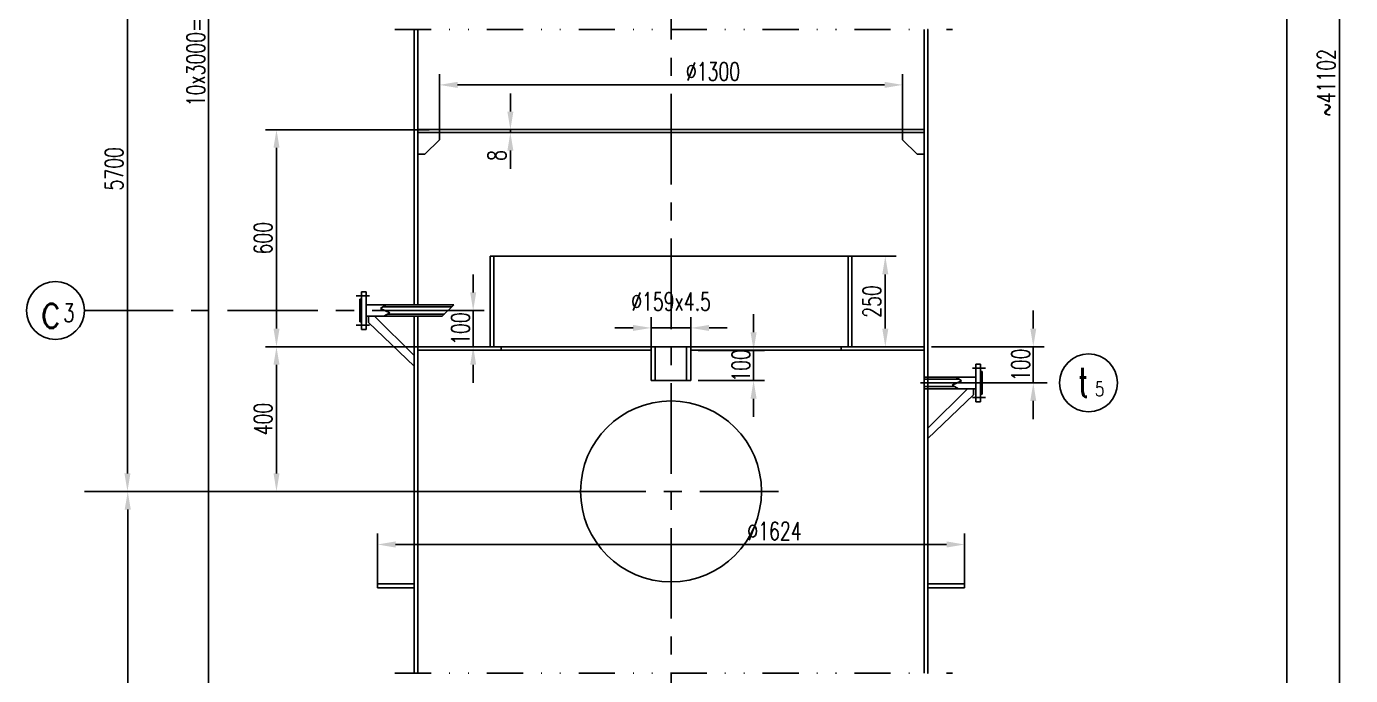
# Model space of a CAD drawing. Header units: millimetres. Extents: x 2180 to 3021, y -3886 to -2681.
# Drawn here: x 2291.7 to 2474.6, y -3213.6 to -3123.9 of the extents above; entities that cross this region are included whole.
import ezdxf
from ezdxf.enums import TextEntityAlignment as Align

# ---------------------------------------------------------------- set-up
doc = ezdxf.new("R2010")
doc.units = ezdxf.units.MM
doc.header["$LTSCALE"] = 10
doc.header["$MEASUREMENT"] = 0
doc.linetypes.add('CENTER', pattern=[2, 1.25, -0.25, 0.25, -0.25])
doc.linetypes.add('DIVIDE', pattern=[1.25, 0.5, -0.25, 0, -0.25, 0, -0.25])
doc.layers.get('0').update_dxf_attribs({"linetype": 'CONTINUOUS'})
doc.layers.get('DEFPOINTS').update_dxf_attribs({"linetype": 'CONTINUOUS'})
for name, color, linetype in [('1', 2, 'CENTER'), ('2', 2, 'CONTINUOUS'), ('3', 2, 'DIVIDE')]:
    doc.layers.add(name, color=color, linetype=linetype)
doc.styles.add('H5', font='romans', dxfattribs={"width": 0.8, "bigfont": 'HZ5.SHX'})
doc.styles.add('HZ', font='txt', dxfattribs={"width": 0.5, "bigfont": 'hztxt.shx'})
doc.styles.add('HZ5', font='romans.shx', dxfattribs={"width": 0.7, "bigfont": 'hztxt.shx'})
doc.styles.add('HZTXT', font='ROMANS', dxfattribs={"width": 0.7, "bigfont": 'HZTXT'})
doc.dimstyles.new('STANDARD$0', dxfattribs={"dimscale": 0, "dimtxt": 4, "dimasz": 3, "dimexe": 1.5, "dimexo": 0, "dimgap": 1, "dimtad": 1, "dimdec": 0, "dimlfac": 5, "dimzin": 12, "dimdsep": 46, "dimtxsty": 'H5', "dimcen": 0, "dimadec": 0, "dimazin": 0, "dimtfac": 1, "dimtdec": 0, "dimtmove": 0, "dimatfit": 3, "dimfxl": 0, "dimtvp": 0.833333, "dimtolj": 1, "dimtzin": 1, "dimarcsym": 0})

# ---------------------------------------------------------------- blocks, each defined once
blk = doc.blocks.new('*D78')
at = {"color": 2, "linetype": 'ByBlock'}
for p, q in [((2361.09, -2757.36), (2449.19, -2757.36)), ((2447.69, -2759.86), (2447.69, -3527.81)), ((2378.59, -3530.31), (2449.19, -3530.31))]:
    blk.add_line(p, q, dxfattribs=at)
for points in [[(2447.28, -2759.86), (2448.11, -2759.86), (2447.69, -2757.36)], [(2447.28, -3527.81), (2448.11, -3527.81), (2447.69, -3530.31)]]:
    blk.add_solid(points, dxfattribs=at)
at = {"layer": 'DEFPOINTS', "color": 0, "linetype": 'ByBlock'}
for p in [(2361.09, -2757.36), (2378.59, -3530.31), (2447.69, -3530.31)]:
    blk.add_point(p, dxfattribs=at)
at = {"color": 2, "linetype": 'ByBlock', "insert": (2445.84, -3113.17), "char_height": 2.5, "attachment_point": 5, "rotation": 90, "style": 'HZ5'}
blk.add_mtext('\\A1;~41102', dxfattribs=at)
blk = doc.blocks.new('*D77')
at = {"color": 2, "linetype": 'ByBlock'}
for p, q in [((2382, -2787.36), (2441.88, -2787.36)), ((2440.38, -2789.86), (2440.38, -3376.57)), ((2387.93, -3379.07), (2441.88, -3379.07))]:
    blk.add_line(p, q, dxfattribs=at)
for points in [[(2439.97, -2789.86), (2440.8, -2789.86), (2440.38, -2787.36)], [(2439.97, -3376.57), (2440.8, -3376.57), (2440.38, -3379.07)]]:
    blk.add_solid(points, dxfattribs=at)
at = {"layer": 'DEFPOINTS', "color": 0, "linetype": 'ByBlock'}
for p in [(2382, -2787.36), (2387.93, -3379.07), (2440.38, -3379.07)]:
    blk.add_point(p, dxfattribs=at)
at = {"color": 2, "linetype": 'ByBlock', "insert": (2438.53, -3048.18), "char_height": 2.5, "attachment_point": 5, "rotation": 90, "style": 'HZ5'}
blk.add_mtext('\\A1;34800', dxfattribs=at)
blk = doc.blocks.new('*D87')
at = {"color": 2, "linetype": 'ByBlock'}
for p, q in [((2314.73, -3182.42), (2314.73, -3175.49)), ((2395.87, -3182.42), (2395.87, -3175.49)), ((2317.23, -3176.99), (2393.37, -3176.99))]:
    blk.add_line(p, q, dxfattribs=at)
for points in [[(2317.23, -3176.57), (2317.23, -3177.41), (2314.73, -3176.99)], [(2393.37, -3176.57), (2393.37, -3177.41), (2395.87, -3176.99)]]:
    blk.add_solid(points, dxfattribs=at)
at = {"layer": 'DEFPOINTS', "color": 0, "linetype": 'ByBlock'}
for p in [(2395.87, -3176.99), (2314.73, -3182.42), (2395.87, -3182.42)]:
    blk.add_point(p, dxfattribs=at)
at = {"color": 2, "linetype": 'ByBlock', "insert": (2369.59, -3175.14), "char_height": 2.5, "attachment_point": 5, "style": 'HZ5'}
blk.add_mtext('\\A1;∅1624', dxfattribs=at)
blk = doc.blocks.new('*D46')
at = {"color": 2, "linetype": 'ByBlock'}
for p, q in [((3748.11, -3133.75), (3748.11, -3129.16)), ((3753.61, -3135.48), (3753.61, -3129.16)), ((3745.61, -3130.66), (3743.11, -3130.66)), ((3748.11, -3130.66), (3753.61, -3130.66)), ((3748.11, -3130.66), (3753.61, -3130.66)), ((3756.11, -3130.66), (3758.61, -3130.66))]:
    blk.add_line(p, q, dxfattribs=at)
for points in [[(3745.61, -3130.24), (3745.61, -3131.08), (3748.11, -3130.66)], [(3756.11, -3130.24), (3756.11, -3131.08), (3753.61, -3130.66)]]:
    blk.add_solid(points, dxfattribs=at)
at = {"layer": 'DEFPOINTS', "color": 0, "linetype": 'ByBlock'}
for p in [(3753.61, -3130.66), (3748.11, -3133.75), (3753.61, -3135.48)]:
    blk.add_point(p, dxfattribs=at)
at = {"color": 2, "linetype": 'ByBlock', "insert": (3750.86, -3127.01), "char_height": 2.5, "attachment_point": 5, "style": 'HZ5'}
blk.add_mtext('\\A1;∅159x4.5', dxfattribs=at)
blk = doc.blocks.new('*D44')
at = {"color": 2, "linetype": 'ByBlock'}
for p, q in [((3748.11, -3204.97), (3748.11, -3200.37)), ((3753.61, -3206.7), (3753.61, -3200.37)), ((3745.61, -3201.87), (3743.11, -3201.87)), ((3748.11, -3201.87), (3753.61, -3201.87)), ((3748.11, -3201.87), (3753.61, -3201.87)), ((3756.11, -3201.87), (3758.61, -3201.87))]:
    blk.add_line(p, q, dxfattribs=at)
for points in [[(3745.61, -3201.46), (3745.61, -3202.29), (3748.11, -3201.87)], [(3756.11, -3201.46), (3756.11, -3202.29), (3753.61, -3201.87)]]:
    blk.add_solid(points, dxfattribs=at)
at = {"layer": 'DEFPOINTS', "color": 0, "linetype": 'ByBlock'}
for p in [(3753.61, -3201.87), (3748.11, -3204.97), (3753.61, -3206.7)]:
    blk.add_point(p, dxfattribs=at)
at = {"color": 2, "linetype": 'ByBlock', "insert": (3750.86, -3198.22), "char_height": 2.5, "attachment_point": 5, "style": 'HZ5'}
blk.add_mtext('\\A1;∅159x4.5', dxfattribs=at)
blk = doc.blocks.new('*D38')
at = {"color": 2, "linetype": 'ByBlock'}
for p, q in [((2323.3, -3120.03), (2323.3, -3111.97)), ((2387.3, -3120.03), (2387.3, -3111.97)), ((2325.8, -3113.47), (2384.8, -3113.47))]:
    blk.add_line(p, q, dxfattribs=at)
for points in [[(2325.8, -3113.05), (2325.8, -3113.89), (2323.3, -3113.47)], [(2384.8, -3113.05), (2384.8, -3113.89), (2387.3, -3113.47)]]:
    blk.add_solid(points, dxfattribs=at)
at = {"layer": 'DEFPOINTS', "color": 0, "linetype": 'ByBlock'}
for p in [(2387.3, -3113.47), (2323.3, -3120.03), (2387.3, -3120.03)]:
    blk.add_point(p, dxfattribs=at)
at = {"color": 2, "linetype": 'ByBlock', "insert": (2361.1, -3111.62), "char_height": 2.5, "attachment_point": 5, "style": 'HZ5'}
blk.add_mtext('\\A1;∅1300', dxfattribs=at)
blk = doc.blocks.new('*D63')
at = {"color": 2, "linetype": 'ByBlock'}
for p, q in [((2339.3, -3169.66), (2278.73, -3169.66)), ((2280.23, -3258.58), (2280.23, -3172.16)), ((2339.3, -3261.08), (2278.73, -3261.08))]:
    blk.add_line(p, q, dxfattribs=at)
for points in [[(2279.81, -3172.16), (2280.65, -3172.16), (2280.23, -3169.66)], [(2279.81, -3258.58), (2280.65, -3258.58), (2280.23, -3261.08)]]:
    blk.add_solid(points, dxfattribs=at)
at = {"layer": 'DEFPOINTS', "color": 0, "linetype": 'ByBlock'}
for p in [(2280.23, -3169.66), (2339.3, -3169.66), (2339.3, -3261.08)]:
    blk.add_point(p, dxfattribs=at)
at = {"color": 2, "linetype": 'ByBlock', "insert": (2278.38, -3215.37), "char_height": 2.5, "attachment_point": 5, "rotation": 90, "style": 'HZ5'}
blk.add_mtext('\\A1;4700', dxfattribs=at)
blk = doc.blocks.new('*D70')
at = {"color": 2, "linetype": 'ByBlock'}
for p, q in [((2321.9, -3119.66), (2299.28, -3119.66)), ((2300.78, -3147.16), (2300.78, -3122.16)), ((2322.72, -3149.66), (2299.28, -3149.66))]:
    blk.add_line(p, q, dxfattribs=at)
for points in [[(2300.37, -3122.16), (2301.2, -3122.16), (2300.78, -3119.66)], [(2300.37, -3147.16), (2301.2, -3147.16), (2300.78, -3149.66)]]:
    blk.add_solid(points, dxfattribs=at)
at = {"layer": 'DEFPOINTS', "color": 0, "linetype": 'ByBlock'}
for p in [(2300.78, -3119.66), (2321.9, -3119.66), (2322.72, -3149.66)]:
    blk.add_point(p, dxfattribs=at)
at = {"color": 2, "linetype": 'ByBlock', "insert": (2298.93, -3134.66), "char_height": 2.5, "attachment_point": 5, "rotation": 90, "style": 'HZ5'}
blk.add_mtext('\\A1;600', dxfattribs=at)
blk = doc.blocks.new('*D65')
at = {"color": 2, "linetype": 'ByBlock'}
for p, q in [((2339.3, -3080.49), (2278.69, -3080.49)), ((2280.19, -3167.16), (2280.19, -3082.99)), ((2339.3, -3169.66), (2278.69, -3169.66))]:
    blk.add_line(p, q, dxfattribs=at)
for points in [[(2279.77, -3082.99), (2280.6, -3082.99), (2280.19, -3080.49)], [(2279.77, -3167.16), (2280.6, -3167.16), (2280.19, -3169.66)]]:
    blk.add_solid(points, dxfattribs=at)
at = {"layer": 'DEFPOINTS', "color": 0, "linetype": 'ByBlock'}
for p in [(2280.19, -3080.49), (2339.3, -3080.49), (2339.3, -3169.66)]:
    blk.add_point(p, dxfattribs=at)
at = {"color": 2, "linetype": 'ByBlock', "insert": (2278.34, -3125.07), "char_height": 2.5, "attachment_point": 5, "rotation": 90, "style": 'HZ5'}
blk.add_mtext('\\A1;5700', dxfattribs=at)
blk = doc.blocks.new('*D64')
at = {"color": 2, "linetype": 'ByBlock'}
for p, q in [((2327.71, -3149.66), (2299.28, -3149.66)), ((2300.78, -3167.16), (2300.78, -3152.16)), ((2327.71, -3169.66), (2299.28, -3169.66))]:
    blk.add_line(p, q, dxfattribs=at)
for points in [[(2300.37, -3152.16), (2301.2, -3152.16), (2300.78, -3149.66)], [(2300.37, -3167.16), (2301.2, -3167.16), (2300.78, -3169.66)]]:
    blk.add_solid(points, dxfattribs=at)
at = {"layer": 'DEFPOINTS', "color": 0, "linetype": 'ByBlock'}
for p in [(2300.78, -3149.66), (2327.71, -3149.66), (2327.71, -3169.66)]:
    blk.add_point(p, dxfattribs=at)
at = {"color": 2, "linetype": 'ByBlock', "insert": (2298.93, -3159.66), "char_height": 2.5, "attachment_point": 5, "rotation": 90, "style": 'HZ5'}
blk.add_mtext('\\A1;400', dxfattribs=at)
blk = doc.blocks.new('*D53')
at = {"color": 2, "linetype": 'ByBlock'}
for p, q in [((3728.66, -3171.97), (3728.66, -3169.47)), ((3728.01, -3174.47), (3730.16, -3174.47)), ((3728.01, -3174.87), (3730.16, -3174.87)), ((3728.66, -3174.47), (3728.66, -3174.87)), ((3728.66, -3174.47), (3728.66, -3174.87)), ((3728.66, -3177.37), (3728.66, -3179.87))]:
    blk.add_line(p, q, dxfattribs=at)
for points in [[(3728.25, -3171.97), (3729.08, -3171.97), (3728.66, -3174.47)], [(3728.25, -3177.37), (3729.08, -3177.37), (3728.66, -3174.87)]]:
    blk.add_solid(points, dxfattribs=at)
at = {"layer": 'DEFPOINTS', "color": 0, "linetype": 'ByBlock'}
for p in [(3728.01, -3174.47), (3728.01, -3174.87), (3728.66, -3174.87)]:
    blk.add_point(p, dxfattribs=at)
at = {"color": 2, "linetype": 'ByBlock', "insert": (3726.81, -3178.04), "char_height": 2.5, "attachment_point": 5, "rotation": 90, "style": 'HZ5'}
blk.add_mtext('\\A1;8', dxfattribs=at)
blk = doc.blocks.new('*D45')
at = {"color": 2, "linetype": 'ByBlock'}
for p, q in [((3773.18, -3191.97), (3781.97, -3191.97)), ((3780.47, -3194.47), (3780.47, -3201.97)), ((3779.56, -3204.47), (3781.97, -3204.47))]:
    blk.add_line(p, q, dxfattribs=at)
for points in [[(3780.05, -3194.47), (3780.89, -3194.47), (3780.47, -3191.97)], [(3780.05, -3201.97), (3780.89, -3201.97), (3780.47, -3204.47)]]:
    blk.add_solid(points, dxfattribs=at)
at = {"layer": 'DEFPOINTS', "color": 0, "linetype": 'ByBlock'}
for p in [(3773.18, -3191.97), (3779.56, -3204.47), (3780.47, -3204.47)]:
    blk.add_point(p, dxfattribs=at)
at = {"color": 2, "linetype": 'ByBlock', "insert": (3778.62, -3198.22), "char_height": 2.5, "attachment_point": 5, "rotation": 90, "style": 'HZ5'}
blk.add_mtext('\\A1;250', dxfattribs=at)
blk = doc.blocks.new('*D47')
at = {"color": 2, "linetype": 'ByBlock'}
for p, q in [((3773.18, -3120.75), (3781.97, -3120.75)), ((3780.47, -3123.25), (3780.47, -3130.75)), ((3779.56, -3133.25), (3781.97, -3133.25))]:
    blk.add_line(p, q, dxfattribs=at)
for points in [[(3780.05, -3123.25), (3780.89, -3123.25), (3780.47, -3120.75)], [(3780.05, -3130.75), (3780.89, -3130.75), (3780.47, -3133.25)]]:
    blk.add_solid(points, dxfattribs=at)
at = {"layer": 'DEFPOINTS', "color": 0, "linetype": 'ByBlock'}
for p in [(3773.18, -3120.75), (3779.56, -3133.25), (3780.47, -3133.25)]:
    blk.add_point(p, dxfattribs=at)
at = {"color": 2, "linetype": 'ByBlock', "insert": (3778.62, -3127), "char_height": 2.5, "attachment_point": 5, "rotation": 90, "style": 'HZ5'}
blk.add_mtext('\\A1;250', dxfattribs=at)
blk = doc.blocks.new('*D104')
at = {"color": 0, "linetype": 'ByBlock'}
for p, q in [((2405.36, -3057.99), (2405.36, -3055.49)), ((2391.3, -3060.49), (2406.86, -3060.49)), ((2405.36, -3060.49), (2405.36, -3065.49)), ((2399.3, -3065.49), (2406.86, -3065.49)), ((2405.36, -3067.99), (2405.36, -3070.49))]:
    blk.add_line(p, q, dxfattribs=at)
for points in [[(2404.94, -3057.99), (2405.77, -3057.99), (2405.36, -3060.49)], [(2404.94, -3067.99), (2405.77, -3067.99), (2405.36, -3065.49)]]:
    blk.add_solid(points, dxfattribs=at)
at = {"layer": 'DEFPOINTS', "color": 0, "linetype": 'ByBlock'}
for p in [(2390.3, -3060.49), (2398.3, -3065.49), (2405.36, -3065.49)]:
    blk.add_point(p, dxfattribs=at)
at = {"color": 0, "linetype": 'ByBlock', "insert": (2403.61, -3062.99), "char_height": 2.5, "attachment_point": 5, "rotation": 90, "style": 'HZTXT'}
blk.add_mtext('\\A1;100', dxfattribs=at)
blk = doc.blocks.new('*D108')
at = {"color": 0, "linetype": 'ByBlock'}
for p, q in [((2313.73, -2827.37), (2289.89, -2827.37)), ((2291.39, -3351.52), (2291.39, -2829.87)), ((2313.73, -3354.02), (2289.89, -3354.02))]:
    blk.add_line(p, q, dxfattribs=at)
for points in [[(2290.98, -2829.87), (2291.81, -2829.87), (2291.39, -2827.37)], [(2290.98, -3351.52), (2291.81, -3351.52), (2291.39, -3354.02)]]:
    blk.add_solid(points, dxfattribs=at)
at = {"layer": 'DEFPOINTS', "color": 0, "linetype": 'ByBlock'}
for p in [(2291.39, -2827.37), (2314.73, -2827.37), (2314.73, -3354.02)]:
    blk.add_point(p, dxfattribs=at)
at = {"color": 0, "linetype": 'ByBlock', "insert": (2289.64, -3106.57), "char_height": 2.5, "attachment_point": 5, "rotation": 90, "style": 'HZTXT'}
blk.add_mtext('\\A1;10x3000=30000', dxfattribs=at)
blk = doc.blocks.new('*D112')
at = {"color": 0, "linetype": 'ByBlock'}
for p, q in [((2366.71, -3147.66), (2366.71, -3145.16)), ((2359.05, -3150.16), (2368.21, -3150.16)), ((2366.71, -3150.16), (2366.71, -3154.34)), ((2359.05, -3154.34), (2368.21, -3154.34)), ((2366.71, -3156.84), (2366.71, -3159.34))]:
    blk.add_line(p, q, dxfattribs=at)
for points in [[(2366.29, -3147.66), (2367.13, -3147.66), (2366.71, -3150.16)], [(2366.29, -3156.84), (2367.13, -3156.84), (2366.71, -3154.34)]]:
    blk.add_solid(points, dxfattribs=at)
at = {"layer": 'DEFPOINTS', "color": 0, "linetype": 'ByBlock'}
for p in [(2358.05, -3150.16), (2358.05, -3154.34), (2366.71, -3154.34)]:
    blk.add_point(p, dxfattribs=at)
at = {"color": 0, "linetype": 'ByBlock', "insert": (2364.96, -3152.25), "char_height": 2.5, "attachment_point": 5, "rotation": 90, "style": 'HZTXT'}
blk.add_mtext('\\A1;100', dxfattribs=at)
blk = doc.blocks.new('*D118')
at = {"color": 0, "linetype": 'ByBlock'}
for p, q in [((2327.96, -3142.16), (2327.96, -3139.66)), ((2325.5, -3144.66), (2329.46, -3144.66)), ((2327.96, -3144.66), (2327.96, -3149.66)), ((2321.3, -3149.66), (2329.46, -3149.66)), ((2327.96, -3152.16), (2327.96, -3154.66))]:
    blk.add_line(p, q, dxfattribs=at)
for points in [[(2327.55, -3142.16), (2328.38, -3142.16), (2327.96, -3144.66)], [(2327.55, -3152.16), (2328.38, -3152.16), (2327.96, -3149.66)]]:
    blk.add_solid(points, dxfattribs=at)
at = {"layer": 'DEFPOINTS', "color": 0, "linetype": 'ByBlock'}
for p in [(2324.5, -3144.66), (2320.3, -3149.66), (2327.96, -3149.66)]:
    blk.add_point(p, dxfattribs=at)
at = {"color": 0, "linetype": 'ByBlock', "insert": (2326.21, -3147.16), "char_height": 2.5, "attachment_point": 5, "rotation": 90, "style": 'HZTXT'}
blk.add_mtext('\\A1;100', dxfattribs=at)

msp = doc.modelspace()

# ---------------------------------------------------------------- linework, layer by layer
for p, q in [((2345.2500029, -3124.3580924), (2345.2500029, -3162.3917279)), ((2345.7500029, -3124.3580924), (2345.7500029, -3162.3917279)), ((2415.7500029, -3124.3580924), (2415.7500029, -3213.3114419)), ((2416.2500029, -3124.3580924), (2416.2500029, -3213.3114419)), ((2345.7500029, -3138.1917279), (2415.7500029, -3138.1917279)), ((2345.7500029, -3138.5917279), (2415.7500029, -3138.5917279)), ((2346.3031917, -3138.1917279), (2383.0000029, -3138.1917279)), ((2348.7500029, -3138.1917279), (2348.7500029, -3138.5917279)), ((2348.7500029, -3138.5917279), (2348.7500029, -3139.5917279)), ((2412.7500029, -3138.1917279), (2412.7500029, -3138.5917279)), ((2412.7500029, -3138.5917279), (2412.7500029, -3139.5917279)), ((2348.7500029, -3139.5917279), (2346.7500029, -3141.5917279)), ((2412.7500029, -3139.5917279), (2414.7500029, -3141.5917279)), ((2345.7500029, -3141.5917279), (2346.7500029, -3141.5917279)), ((2415.7500029, -3141.5917279), (2414.7500029, -3141.5917279)), ((2355.7500029, -3155.6917279), (2357.8905084, -3155.6917279)), ((2355.7500029, -3155.6917279), (2355.7500029, -3168.0613526)), ((2356.2500029, -3155.6917279), (2356.2500029, -3168.1917279)), ((2357.8905084, -3155.6917279), (2380.7500029, -3155.6917279)), ((2380.7500029, -3155.6917279), (2405.7500029, -3155.6917279)), ((2405.2500029, -3155.6917279), (2405.2500029, -3168.1917279)), ((2405.7500029, -3155.6917279), (2405.7500029, -3168.0613526)), ((2337.9726478, -3163.1917279), (2337.9726478, -3160.5922442)), ((2337.9726478, -3160.5922442), (2338.6290024, -3160.5922442)), ((2338.6290024, -3160.5922442), (2338.6290024, -3163.1917279)), ((2337.7500029, -3161.6263352), (2337.7500029, -3163.1917279)), ((2337.7500029, -3161.6263352), (2337.9726478, -3161.6263352)), ((2337.7500029, -3164.7571205), (2337.7500029, -3163.1917279)), ((2337.9726478, -3163.1917279), (2337.9726478, -3165.7912115)), ((2350.7500029, -3162.3917279), (2338.6290024, -3162.3917279)), ((2338.6290024, -3165.7912115), (2338.6290024, -3163.1917279)), ((2350.4429004, -3162.6988304), (2340.9179216, -3162.6988304)), ((2350.7500029, -3162.3917279), (2349.1500029, -3163.9917279)), ((2337.7500029, -3164.7571205), (2337.9726478, -3164.7571205)), ((2349.1500029, -3163.9917279), (2338.6290024, -3163.9917279)), ((2338.9710862, -3163.9917279), (2338.9710862, -3164.8413841)), ((2338.9710862, -3164.8413841), (2345.2500029, -3170.8939546)), ((2339.7816008, -3163.9917279), (2345.2500029, -3169.4290057)), ((2349.4571054, -3163.6846253), (2341.6083965, -3163.6846253)), ((2345.2500029, -3163.9917279), (2345.2500029, -3213.3114419)), ((2345.7500029, -3163.9917279), (2345.7500029, -3213.3114419)), ((2337.9726478, -3165.7912115), (2338.6290024, -3165.7912115)), ((2345.7500029, -3168.1917279), (2415.7500029, -3168.1917279)), ((2345.7500029, -3168.6917279), (2378.0000029, -3168.6917279)), ((2346.3031917, -3168.1917279), (2383.0000029, -3168.1917279)), ((2346.3031917, -3168.6917279), (2378.0000029, -3168.6917279)), ((2357.2596883, -3168.1917279), (2357.2596883, -3168.6917279)), ((2378.0000029, -3168.1917279), (2378.0000029, -3172.8760878)), ((2378.5598914, -3168.1917279), (2378.5598914, -3172.8760878)), ((2382.9057033, -3168.1917279), (2382.9057033, -3172.8760878)), ((2383.5000029, -3168.1917279), (2383.5000029, -3172.8760878)), ((2383.5000029, -3168.6917279), (2415.7500029, -3168.6917279)), ((2404.2403175, -3168.1917279), (2404.2403175, -3168.6917279)), ((2423.527358, -3170.5922442), (2422.8710034, -3170.5922442)), ((2422.8710034, -3170.5922442), (2422.8710034, -3173.1917279)), ((2423.527358, -3173.1917279), (2423.527358, -3170.5922442)), ((2415.7500029, -3172.3917279), (2422.8710034, -3172.3917279)), ((2423.7500029, -3171.6263352), (2423.527358, -3171.6263352)), ((2423.7500029, -3171.6263352), (2423.7500029, -3173.1917279)), ((2378.0000029, -3172.8760878), (2383.5000029, -3172.8760878)), ((2415.7500029, -3172.6988304), (2420.5820842, -3172.6988304)), ((2415.7500029, -3173.6846253), (2419.8916093, -3173.6846253)), ((2415.7500029, -3173.9917279), (2422.8710034, -3173.9917279)), ((2421.718405, -3173.9917279), (2416.2500029, -3179.4290057)), ((2422.5289196, -3173.9917279), (2422.5289196, -3174.8413841)), ((2422.8710034, -3175.7912115), (2422.8710034, -3173.1917279)), ((2423.527358, -3173.1917279), (2423.527358, -3175.7912115)), ((2423.7500029, -3174.7571205), (2423.7500029, -3173.1917279)), ((2422.5289196, -3174.8413841), (2416.2500029, -3180.8939546)), ((2423.527358, -3175.7912115), (2422.8710034, -3175.7912115)), ((2423.7500029, -3174.7571205), (2423.527358, -3174.7571205)), ((2340.180847, -3201.5067957), (2340.180847, -3200.9598362)), ((2340.180847, -3200.9598362), (2345.2500029, -3200.9598362)), ((2345.2500029, -3201.5067957), (2340.180847, -3201.5067957)), ((2421.3191588, -3200.9598362), (2416.2500029, -3200.9598362)), ((2416.2500029, -3201.5067957), (2421.3191588, -3201.5067957)), ((2421.3191588, -3201.5067957), (2421.3191588, -3200.9598362))]:
    msp.add_line(p, q)
msp.add_circle((2380.7500029, -3188.1917279), 12.5)
at = {"layer": '1'}
for p, q in [((2380.7500029, -2773.2514966), (2380.7500029, -3553.4858113)), ((2339.0886045, -3161.151238), (2337.231887, -3161.151238)), ((2351.9502799, -3163.1917279), (2299.6884621, -3163.1917279)), ((2339.0886045, -3165.2322178), (2337.231887, -3165.2322178)), ((2364.7528186, -3168.1917279), (2395.6194453, -3168.1917279)), ((2422.4114013, -3171.151238), (2424.1909309, -3171.151238)), ((2415.2276207, -3173.1917279), (2434.4434755, -3173.1917279)), ((2422.4114013, -3175.2322178), (2424.1909309, -3175.2322178)), ((2364.7528186, -3188.1917279), (2395.6194453, -3188.1917279))]:
    msp.add_line(p, q, dxfattribs=at)
at = {"layer": '2'}
for p, q in [((2341.352863, -3162.3917279), (2340.6261152, -3162.9048685)), ((2340.6261152, -3162.9048685), (2341.9118992, -3163.5190732)), ((2341.9118992, -3163.5190732), (2341.0453931, -3163.9917279)), ((2420.1471428, -3172.3917279), (2420.8738906, -3172.9048685)), ((2420.8738906, -3172.9048685), (2419.5881066, -3173.5190732)), ((2419.5881066, -3173.5190732), (2420.4546128, -3173.9917279)), ((2304.1386224, -3188.1917279), (2299.6884621, -3188.1917279))]:
    msp.add_line(p, q, dxfattribs=at)
for centre in [(2295.6884621, -3163.1917279), (2438.4434755, -3173.1917279)]:
    msp.add_circle(centre, 4, dxfattribs=at)
at = {"layer": '3'}
for p, q in [((2342.6005715, -3124.3580924), (2419.6587456, -3124.3580924)), ((2342.6005715, -3213.3114419), (2419.6587456, -3213.3114419))]:
    msp.add_line(p, q, dxfattribs=at)

# ---------------------------------------------------------------- texts
at = {"layer": '1'}
for s, height, style, width, p in [('c', 5, 'HZ', 0.75, (2295.0627433, -3163.1040975)), ('3', 2.5, 'HZ', 0.75, (2297.5474183, -3163.5105273)), ('t', 4, 'HZTXT', 0.7, (2437.7362152, -3173.1040975)), ('5', 2, 'HZ', 0.75, (2439.9791208, -3174.0318297))]:
    msp.add_text(s, height=height, dxfattribs=dict(at, style=style, width=width)).set_placement(p, align=Align.MIDDLE)

# ---------------------------------------------------------------- dimensions: what is measured, and where the dimension line sits
for base, p1, p2, text, picture, middle in [((2473.1442652, -3548.8450439), (2386.5381649, -2775.8949406), (2404.040148, -3548.8450439), '~41102', '*D78', (2471.2942652, -3131.7076276)), ((2465.8351116, -3397.6073651), (2407.4493008, -2805.8949407), (2413.37683, -3397.6073651), '34800', '*D77', (2463.9851116, -3066.7113804))]:
    dim = msp.add_linear_dim(base=base, p1=p1, p2=p2, angle=90, text=text, dimstyle='STANDARD$0', override={"dimscale": 1, "dimtxt": 2.5, "dimasz": 2.5, "dimgap": 0.6, "dimlfac": 20, "dimtxsty": 'HZ5', "dimclrd": 2, "dimclre": 2, "dimclrt": 2, "dimtdec": 0, "dimtmove": 2})
    dim.commit()
    dim.dimension.update_dxf_attribs({"geometry": picture, "text_midpoint": middle, "dimtype": 160, "insert": (25.4514812, -18.5360014)})
for base, p1, p2, picture, middle, set_off in [((2410.3597292, -3079.0255633), (2403.073404, -3066.5255633), (2409.448939, -3079.0255633), '*D47', (2408.5097292, -3139.7386405), (-1370.1089037, 54.2279286)), ((2326.2350813, -3138.1917279), (2348.1759987, -3168.1917279), (2347.3478814, -3138.1917279), '*D70', (2324.3850813, -3153.1917279), (25.4514812, -18.5360014)), ((2410.3597292, -3168.1917279), (2403.073404, -3155.6917279), (2409.448939, -3168.1917279), '*D45', (2408.5097292, -3210.9530635), (-1370.1089037, 36.276187)), ((2326.2350813, -3168.1917279), (2353.1583568, -3188.1917279), (2353.1583568, -3168.1917279), '*D64', (2324.3850813, -3178.1917279), (25.4514812, -18.5360014))]:
    dim = msp.add_linear_dim(base=base, p1=p1, p2=p2, angle=90, dimstyle='STANDARD$0', override={"dimscale": 1, "dimtxt": 2.5, "dimasz": 2.5, "dimgap": 0.6, "dimlfac": 20, "dimtxsty": 'HZ5', "dimclrd": 2, "dimclre": 2, "dimclrt": 2, "dimtdec": 0, "dimtmove": 2})
    dim.commit()
    dim.dimension.update_dxf_attribs({"geometry": picture, "text_midpoint": middle, "insert": set_off})
for base, p1, p2, picture, middle, set_off in [((2383.5000029, -3076.4323457), (2378.0000029, -3079.5255633), (2383.5000029, -3081.256521), '*D46', (2380.7500029, -3139.7454229), (-1370.1089037, 54.2279286)), ((2383.5000029, -3165.5985103), (2378.0000029, -3168.6917279), (2383.5000029, -3170.4226855), '*D44', (2380.7500029, -3210.9598459), (-1370.1089037, 36.276187))]:
    dim = msp.add_linear_dim(base=base, p1=p1, p2=p2, text='%%c159x4.5', dimstyle='STANDARD$0', override={"dimscale": 1, "dimtxt": 2.5, "dimasz": 2.5, "dimgap": 0.6, "dimlfac": 20, "dimtxsty": 'HZ5', "dimclrd": 2, "dimclre": 2, "dimclrt": 2, "dimtdec": 0, "dimtmove": 2})
    dim.commit()
    dim.dimension.update_dxf_attribs({"geometry": picture, "text_midpoint": middle, "insert": set_off})
for base, p1, p2, text, picture, middle in [((2305.6386224, -3099.0255633), (2364.7528186, -3188.1917279), (2364.7528186, -3099.0255633), '5700', '*D65', (2303.7886224, -3143.6086456)), ((2305.6827727, -3188.1917279), (2364.7528186, -3279.6139768), (2364.7528186, -3188.1917279), '4700', '*D63', (2303.8327727, -3233.9028524))]:
    dim = msp.add_linear_dim(base=base, p1=p1, p2=p2, angle=90, text=text, dimstyle='STANDARD$0', override={"dimscale": 1, "dimtxt": 2.5, "dimasz": 2.5, "dimgap": 0.6, "dimlfac": 20, "dimtxsty": 'HZ5', "dimclrd": 2, "dimclre": 2, "dimclrt": 2, "dimtdec": 0, "dimtmove": 2})
    dim.commit()
    dim.dimension.update_dxf_attribs({"geometry": picture, "text_midpoint": middle, "insert": (25.4514812, -18.5360014)})
dim = msp.add_linear_dim(base=(2412.7500029, -3132.0072296), p1=(2348.7500029, -3138.5665355), p2=(2412.7500029, -3138.5665355), text='%%c1300', dimstyle='STANDARD$0', override={"dimscale": 1, "dimtxt": 2.5, "dimasz": 2.5, "dimgap": 0.6, "dimlfac": 20, "dimtxsty": 'HZ5', "dimclrd": 2, "dimclre": 2, "dimclrt": 2, "dimtdec": 0, "dimtmove": 2})
dim.commit()
dim.dimension.update_dxf_attribs({"geometry": '*D38', "text_midpoint": (2386.5472598, -3130.1572296), "dimtype": 160, "insert": (25.4514812, -18.5360014)})
dim = msp.add_linear_dim(base=(2358.5534369, -3138.5917279), p1=(2357.902887, -3138.1917279), p2=(2357.902887, -3138.5917279), angle=90, dimstyle='STANDARD$0', override={"dimscale": 1, "dimtxt": 2.5, "dimasz": 2.5, "dimgap": 0.6, "dimlfac": 20, "dimtxsty": 'HZ5', "dimclrd": 2, "dimclre": 2, "dimclrt": 2, "dimtdec": 0, "dimtmove": 2})
dim.commit()
dim.dimension.update_dxf_attribs({"geometry": '*D53', "text_midpoint": (2356.7034369, -3141.7624975), "dimtype": 160, "insert": (-1370.1089037, 36.276187)})
at = {"layer": '2'}
for base, p1, p2, text, picture, middle, set_off in [((2316.8439744, -2845.9108471), (2340.180847, -3372.5583904), (2340.180847, -2845.9108471), '10x3000=30000', '*D108', (2316.8439744, -3125.1092632), (25.4514812, -18.5360014)), ((2353.4160063, -3168.1917279), (2349.9500029, -3163.1917279), (2345.7500029, -3168.1917279), '100', '*D118', (2353.4160063, -3165.6917279), (25.4514812, -18.5360014)), ((2430.8094061, -3173.1917279), (2415.7500029, -3168.1917279), (2423.7500029, -3173.1917279), '100', '*D104', (2430.8094061, -3170.6917279), (25.4514812, -107.7021659)), ((2392.1615749, -3172.8760878), (2383.5000029, -3168.6917279), (2383.5000029, -3172.8760878), '100', '*D112', (2392.1615749, -3170.7839078), (25.4514812, -18.5360014))]:
    dim = msp.add_linear_dim(base=base, p1=p1, p2=p2, angle=90, text=text, dimstyle='STANDARD$0', override={"dimtxt": 2.5, "dimasz": 2.5, "dimexe": 1.5, "dimexo": 1, "dimgap": 0.5, "dimtad": 1, "dimtih": 0, "dimtoh": 0, "dimdec": 3, "dimzin": 8, "dimtxsty": 'HZTXT', "dimcen": 0, "dimtfac": 0.6, "dimtdec": 3, "dimtofl": 1, "dimtzin": 8}, dxfattribs=at)
    dim.commit()
    dim.dimension.update_dxf_attribs({"geometry": picture, "text_midpoint": middle, "dimtype": 160, "insert": set_off})
dim = msp.add_linear_dim(base=(2421.3191588, -3195.5248895), p1=(2340.180847, -3200.9598362), p2=(2421.3191588, -3200.9598362), text='%%c1624', dimstyle='STANDARD$0', override={"dimscale": 1, "dimtxt": 2.5, "dimasz": 2.5, "dimgap": 0.6, "dimlfac": 20, "dimtxsty": 'HZ5', "dimclrd": 2, "dimclre": 2, "dimclrt": 2, "dimtdec": 0, "dimtmove": 2}, dxfattribs=at)
dim.commit()
dim.dimension.update_dxf_attribs({"geometry": '*D87', "text_midpoint": (2395.0437973, -3193.6748895), "dimtype": 160, "insert": (25.4514812, -18.5360014)})

doc.saveas('drawing.dxf')
